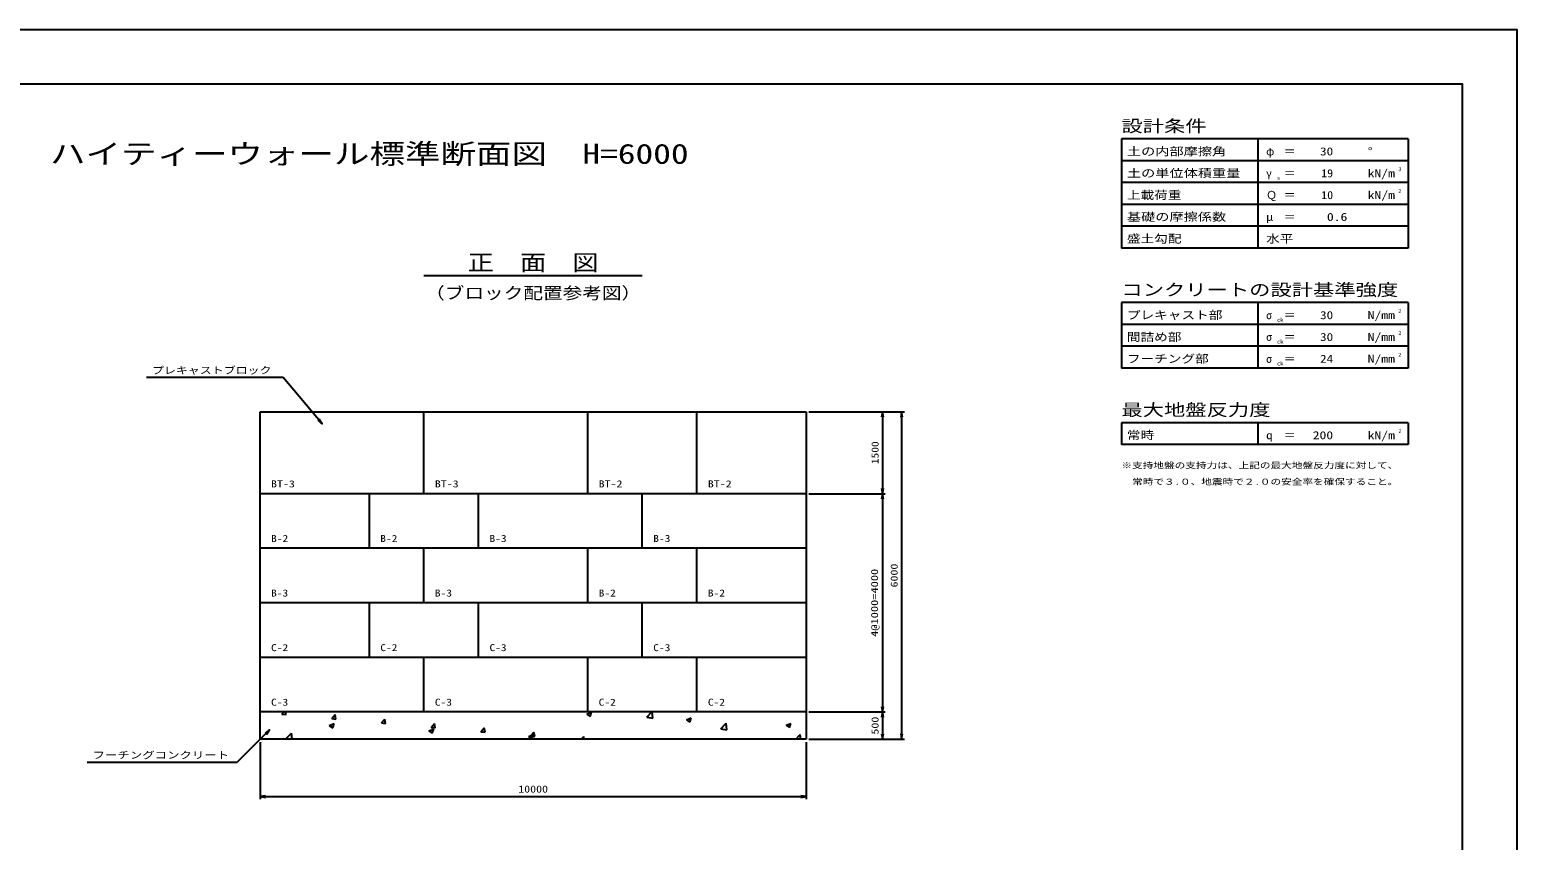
# Model space of a CAD drawing. Units: millimetres at full size. Extents: x 0 to 42050, y 0 to 29700.
# Drawn here: x 14805 to 42050, y 14850 to 29700 of the extents above; entities that cross this region are included whole.
import ezdxf
from ezdxf.enums import TextEntityAlignment as Align

# ---------------------------------------------------------------- set-up
doc = ezdxf.new("R2010")
doc.units = ezdxf.units.MM
doc.layers.add('0_2', color=7, linetype='Continuous')
for name, color, linetype, lineweight in [('D-STR-DIM', 7, 'Continuous', 25), ('D-STR-STRn', 2, 'Continuous', 25), ('D-STR-TXT', 7, 'Continuous', 25), ('D-TTL', 2, 'Continuous', 25), ('D-TTL-FRAM', 2, 'Continuous', 25), ('D-TTL-LINE', 7, 'Continuous', 25), ('D-TTL-TXT', 7, 'Continuous', 25)]:
    doc.layers.add(name, color=color, linetype=linetype, lineweight=lineweight)
doc.styles.add('ＭＳ ゴシック', font='')
doc.styles.get('ＭＳ ゴシック').set_extended_font_data('MS Gothic')

# ---------------------------------------------------------------- blocks, each defined once
blk = doc.blocks.new('open_arrow')
at = {"color": 0, "linetype": 'Continuous', "lineweight": -2}
blk.add_lwpolyline([(7.5, 1.25), (0, 0), (7.5, -1.25)], dxfattribs=at)

msp = doc.modelspace()

# ---------------------------------------------------------------- linework, layer by layer
at = {"layer": 'D-STR-DIM'}
for p, q in [((29075, 22700), (30475, 22700)), ((29075, 22700), (30825, 22700)), ((30425, 22700), (30425, 21200)), ((30775, 22700), (30775, 16700)), ((29075, 21200), (30475, 21200)), ((29075, 21200), (30475, 21200)), ((30425, 21200), (30425, 17200)), ((29075, 17200), (30475, 17200)), ((29075, 17200), (30475, 17200)), ((30425, 17200), (30425, 16700)), ((19025, 16650), (19025, 15600)), ((29025, 16650), (29025, 15600)), ((29075, 16700), (30475, 16700)), ((29075, 16700), (30825, 16700)), ((19025, 15650), (29025, 15650))]:
    msp.add_line(p, q, dxfattribs=at)
at = {"layer": 'D-STR-STRn', "color": 1}
for p, q in [((19025, 22700), (29025, 22700)), ((19025, 16700), (19025, 22700)), ((22025, 21200), (22025, 22700)), ((25025, 21200), (25025, 22700)), ((27025, 21200), (27025, 22700)), ((27025, 21200), (27025, 22700)), ((29025, 22700), (29025, 16700)), ((29025, 21200), (19025, 21200)), ((21025, 20200), (21025, 21200)), ((23025, 20200), (23025, 21200)), ((26025, 20200), (26025, 21200)), ((29025, 20200), (19025, 20200)), ((22025, 19200), (22025, 20200)), ((25025, 19200), (25025, 20200)), ((27025, 19200), (27025, 20200)), ((29025, 19200), (19025, 19200)), ((21025, 18200), (21025, 19200)), ((23025, 18200), (23025, 19200)), ((26025, 18200), (26025, 19200)), ((29025, 18200), (19025, 18200)), ((22025, 17200), (22025, 18200)), ((25025, 17200), (25025, 18200)), ((27025, 17200), (27025, 18200)), ((29025, 17200), (19025, 17200)), ((29025, 16700), (19025, 16700))]:
    msp.add_line(p, q, dxfattribs=at)
at = {"layer": 'D-STR-STRn'}
for p, q in [((19424.959, 17158.015), (19460.189, 17200)), ((19500.963, 17151.236), (19491.968, 17200)), ((25007.795, 17159.943), (25096.719, 17194.078)), ((25070.992, 17117.308), (25096.743, 17194.053)), ((26106.056, 17102.347), (26199.753, 17200)), ((26219.014, 17084.792), (26205.611, 17200)), ((19424.942, 17158.001), (19500.852, 17151.36)), ((20290.399, 16953.755), (20379.323, 16987.889)), ((20290.415, 16953.72), (20353.588, 16911.109)), ((20335.863, 17078.306), (20411.773, 17071.664)), ((20335.882, 17078.319), (20397.107, 17151.285)), ((20353.602, 16911.116), (20379.353, 16987.861)), ((20411.882, 17071.534), (20397.198, 17151.141)), ((21246.783, 16998.61), (21322.693, 16991.969)), ((21246.805, 16998.624), (21308.031, 17071.589)), ((21322.801, 16991.833), (21308.117, 17071.44)), ((22157.704, 16918.915), (22233.614, 16912.274)), ((22157.729, 16918.928), (22218.954, 16991.894)), ((22233.72, 16912.131), (22219.036, 16991.738)), ((23068.652, 16839.233), (23129.877, 16912.199)), ((23144.64, 16832.43), (23129.956, 16912.037)), ((25007.805, 17159.909), (25070.978, 17117.299)), ((26106.09, 17102.261), (26219.04, 17084.743)), ((26832.952, 17058.23), (26921.876, 17092.365)), ((26832.959, 17058.197), (26896.132, 17015.587)), ((26896.146, 17015.597), (26921.897, 17092.342)), ((27461.451, 16892.136), (27560.369, 16995.23)), ((27461.486, 16892.047), (27574.435, 16874.529)), ((27574.409, 16874.581), (27560.378, 16995.192)), ((28658.109, 16956.517), (28747.032, 16990.652)), ((28658.113, 16956.485), (28721.286, 16913.874)), ((28721.3, 16913.886), (28747.051, 16990.631)), ((19497.454, 16706.063), (19596.373, 16809.157)), ((19497.486, 16705.991), (19536.114, 16700)), ((19609.074, 16700), (19596.38, 16809.121)), ((22115.556, 16852.042), (22204.479, 16886.176)), ((22115.569, 16852.008), (22178.742, 16809.397)), ((22178.756, 16809.405), (22204.507, 16886.15)), ((23068.624, 16839.22), (23144.534, 16832.579)), ((23940.713, 16750.329), (24029.636, 16784.463)), ((23940.723, 16750.295), (24003.896, 16707.685)), ((23979.544, 16759.525), (24055.455, 16752.883)), ((23979.575, 16759.537), (24040.801, 16832.503)), ((24003.91, 16707.694), (24029.661, 16784.439)), ((24055.559, 16752.728), (24040.875, 16832.336)), ((24907.413, 16700), (24951.724, 16752.808)), ((24961.503, 16700), (24951.794, 16752.634)), ((28834.19, 16700), (28915.765, 16785.018)), ((28925.66, 16700), (28915.773, 16784.981))]:
    msp.add_line(p, q, dxfattribs=at)
at = {"layer": 'D-STR-TXT'}
for p, q in [((19445, 23330), (16945, 23330)), ((20159.469, 22478.677), (19445, 23330)), ((19198.868, 16871.095), (18605, 16280)), ((15855, 16280), (18605, 16280))]:
    msp.add_line(p, q, dxfattribs=at)
at = {"layer": 'D-TTL'}
for points in [[(0, 0), (42050, 0), (42050, 29700), (0, 29700)], [(1000, 1000), (41050, 1000), (41050, 28700), (1000, 28700)]]:
    msp.add_lwpolyline(points, close=True, dxfattribs=at)
at = {"layer": 'D-TTL-FRAM'}
for p, q in [((40050, 27700), (34800, 27700)), ((34800, 27700), (34800, 25700)), ((40050, 27700), (40050, 25700)), ((40050, 25700), (34800, 25700)), ((40050, 24700), (34800, 24700)), ((34800, 24700), (34800, 23500)), ((40050, 24700), (40050, 23500)), ((40050, 23500), (34800, 23500)), ((40050, 22500), (34800, 22500)), ((34800, 22500), (34800, 22100)), ((40050, 22500), (40050, 22100)), ((40050, 22100), (34800, 22100))]:
    msp.add_line(p, q, dxfattribs=at)
at = {"layer": 'D-TTL-LINE'}
for p, q in [((37300, 27700), (37300, 25700)), ((40050, 27300), (34800, 27300)), ((40050, 26900), (34800, 26900)), ((40050, 26500), (34800, 26500)), ((40050, 26100), (34800, 26100)), ((37300, 24700), (37300, 23500)), ((40050, 24300), (34800, 24300)), ((40050, 23900), (34800, 23900)), ((37300, 22500), (37300, 22100))]:
    msp.add_line(p, q, dxfattribs=at)
at = {"layer": 'D-TTL-TXT'}
msp.add_line((22025, 25200), (26025, 25200), dxfattribs=at)

# ---------------------------------------------------------------- block references
at = {"layer": 'D-STR-DIM', "xscale": 13.3, "yscale": 13.3}
for p, rotation in [((30425, 22700), 270), ((30775, 22700), 270), ((30425, 21200), 90), ((30425, 21200), 270), ((30425, 17200), 90), ((30425, 17200), 270), ((30425, 16700), 90), ((30775, 16700), 90), ((29025, 15650), 180)]:
    msp.add_blockref('open_arrow', p, dxfattribs=dict(at, rotation=rotation))
msp.add_blockref('open_arrow', (19025, 15650), dxfattribs=at)
at = {"layer": 'D-STR-TXT', "xscale": 13.3, "yscale": 13.3}
for p, rotation in [((20159.469, 22478.677), 130), ((19198.868, 16871.095), 224.9)]:
    msp.add_blockref('open_arrow', p, dxfattribs=dict(at, rotation=rotation))

# ---------------------------------------------------------------- texts
at = {"layer": '0_2', "style": 'ＭＳ ゴシック', "width": 1.3}
for s, p in [('※支持地盤の支持力は、上記の最大地盤反力度に対して、', (34800, 21630)), ('\u3000常時で３.０、地震時で２.０の安全率を確保すること。', (34800, 21330))]:
    msp.add_text(s, height=110, dxfattribs=at).set_placement(p, align=Align.BOTTOM_LEFT)
at = {"layer": 'D-STR-DIM', "style": 'ＭＳ ゴシック'}
for s, width, p in [('1500', 1.2, (30287.5, 21950)), ('6000', 1.25, (30637.5, 19700)), ('4@1000=4000', 1.3, (30278.173, 19200)), ('500', 1.25, (30287.5, 16950))]:
    msp.add_text(s, height=128.3, rotation=90, dxfattribs=dict(at, width=width)).set_placement(p, align=Align.MIDDLE_CENTER)
at = {"layer": 'D-STR-DIM', "style": 'ＭＳ ゴシック', "width": 1.25}
msp.add_text('10000', height=128.3, dxfattribs=at).set_placement((24025, 15787.5), align=Align.MIDDLE_CENTER)
at = {"layer": 'D-STR-TXT', "style": 'ＭＳ ゴシック'}
for s, width, p in [('プレキャストブロック', 1.25, (17045, 23356.667)), ('BT-3', 1.25, (19225, 21276.667)), ('BT-3', 1.25, (22225, 21276.667)), ('BT-2', 1.25, (25225, 21276.667)), ('BT-2', 1.25, (27225, 21276.667)), ('B-2', 1.2, (19225, 20276.667)), ('B-2', 1.2, (21225, 20276.667)), ('B-3', 1.2, (23225, 20276.667)), ('B-3', 1.2, (26225, 20276.667)), ('B-3', 1.2, (19225, 19276.667)), ('B-3', 1.2, (22225, 19276.667)), ('B-2', 1.2, (25225, 19276.667)), ('B-2', 1.2, (27225, 19276.667)), ('C-2', 1.2, (19225, 18276.667)), ('C-2', 1.2, (21225, 18276.667)), ('C-3', 1.2, (23225, 18276.667)), ('C-3', 1.2, (26225, 18276.667)), ('C-3', 1.2, (19225, 17276.667)), ('C-3', 1.2, (22225, 17276.667)), ('C-2', 1.2, (25225, 17276.667)), ('C-2', 1.2, (27225, 17276.667)), ('フーチングコンクリート', 1.3, (15955, 16306.667))]:
    msp.add_text(s, height=128.3, dxfattribs=dict(at, width=width)).set_placement(p, align=Align.BOTTOM_LEFT)
at = {"layer": 'D-TTL-TXT', "style": 'ＭＳ ゴシック'}
for s, height, width, p in [('設計条件', 219.9, 1.3, (34800, 27760)), ('土の内部摩擦角', 146.6, 1.3, (34900, 27353.333)), ('°', 146.6, 1.25, (39310, 27353.333)), ('＝', 146.6, 1.1, (37770, 27353.333)), ('土の単位体積重量', 146.6, 1.3, (34900, 26953.333)), ('γ', 146.6, 0.95, (37450, 26953.333)), ('s', 73.31, 1.15, (37650, 26926.667)), ('＝', 146.6, 1.1, (37770, 26953.333)), ('kN/m', 146.6, 1.25, (39310, 26953.333)), ('3', 73.31, 1.15, (39870, 27086.667)), ('上載荷重', 146.6, 1.25, (34900, 26553.333)), ('＝', 146.6, 1.1, (37770, 26553.333)), ('kN/m', 146.6, 1.25, (39310, 26553.333)), ('2', 73.31, 1.15, (39870, 26686.667)), ('基礎の摩擦係数', 146.6, 1.3, (34900, 26153.333)), ('μ', 146.6, 1.05, (37450, 26153.333)), ('＝', 146.6, 1.1, (37770, 26153.333)), ('盛土勾配', 146.6, 1.25, (34900, 25753.333)), ('水平', 146.6, 1.25, (37450, 25753.333)), ('コンクリートの設計基準強度', 219.9, 1.3, (34800, 24760)), ('プレキャスト部', 146.6, 1.25, (34900, 24353.333)), ('N/mm', 146.6, 1.25, (39310, 24353.333)), ('2', 73.31, 1.15, (39870, 24486.667)), ('σ', 146.6, 0.9, (37450, 24353.333)), ('ck', 73.31, 1.2, (37650, 24326.667)), ('＝', 146.6, 1.1, (37770, 24353.333)), ('間詰め部', 146.6, 1.25, (34900, 23953.333)), ('σ', 146.6, 0.9, (37450, 23953.333)), ('ck', 73.31, 1.2, (37650, 23926.667)), ('＝', 146.6, 1.1, (37770, 23953.333)), ('N/mm', 146.6, 1.25, (39310, 23953.333)), ('2', 73.31, 1.15, (39870, 24086.667)), ('フーチング部', 146.6, 1.25, (34900, 23553.333)), ('σ', 146.6, 0.9, (37450, 23553.333)), ('＝', 146.6, 1.1, (37770, 23553.333)), ('N/mm', 146.6, 1.25, (39310, 23553.333)), ('2', 73.31, 1.15, (39870, 23686.667)), ('ck', 73.31, 1.2, (37650, 23526.667)), ('最大地盤反力度', 219.9, 1.3, (34800, 22560)), ('常時', 146.6, 1.25, (34900, 22153.333)), ('kN/m', 146.6, 1.25, (39310, 22153.333)), ('2', 73.31, 1.15, (39870, 22286.667)), ('q', 146.6, 1.2, (37450, 22153.333)), ('＝', 146.6, 1.1, (37770, 22153.333))]:
    msp.add_text(s, height=height, dxfattribs=dict(at, width=width)).set_placement(p, align=Align.BOTTOM_LEFT)
for s, height, width, p in [('ハイティーウォール標準断面図\u3000H=6000', 366.6, 1.3, (21025, 27133.333)), ('正\u3000面\u3000図', 293.3, 1.2, (24025, 25200)), ('（ブロック配置参考図）', 219.9, 1.2, (24025, 24700))]:
    msp.add_text(s, height=height, dxfattribs=dict(at, width=width)).set_placement(p, align=Align.BOTTOM_CENTER)
for s, p in [('φ', (37450, 27353.333)), ('Ｑ', (37450, 26553.333))]:
    msp.add_text(s, height=146.6, dxfattribs=at).set_placement(p, align=Align.BOTTOM_LEFT)
for s, width, p in [('30', 1.2, (38678.071, 27353.333)), ('19', 1.1, (38678.071, 26953.333)), ('10', 1.1, (38678.071, 26553.333)), ('0.6', 1.25, (38938.071, 26153.333)), ('30', 1.2, (38678.071, 24353.333)), ('30', 1.2, (38678.071, 23953.333)), ('24', 1.2, (38678.071, 23553.333)), ('200', 1.25, (38678.071, 22153.333))]:
    msp.add_text(s, height=146.6, dxfattribs=dict(at, width=width)).set_placement(p, align=Align.BOTTOM_RIGHT)

doc.saveas('drawing.dxf')
